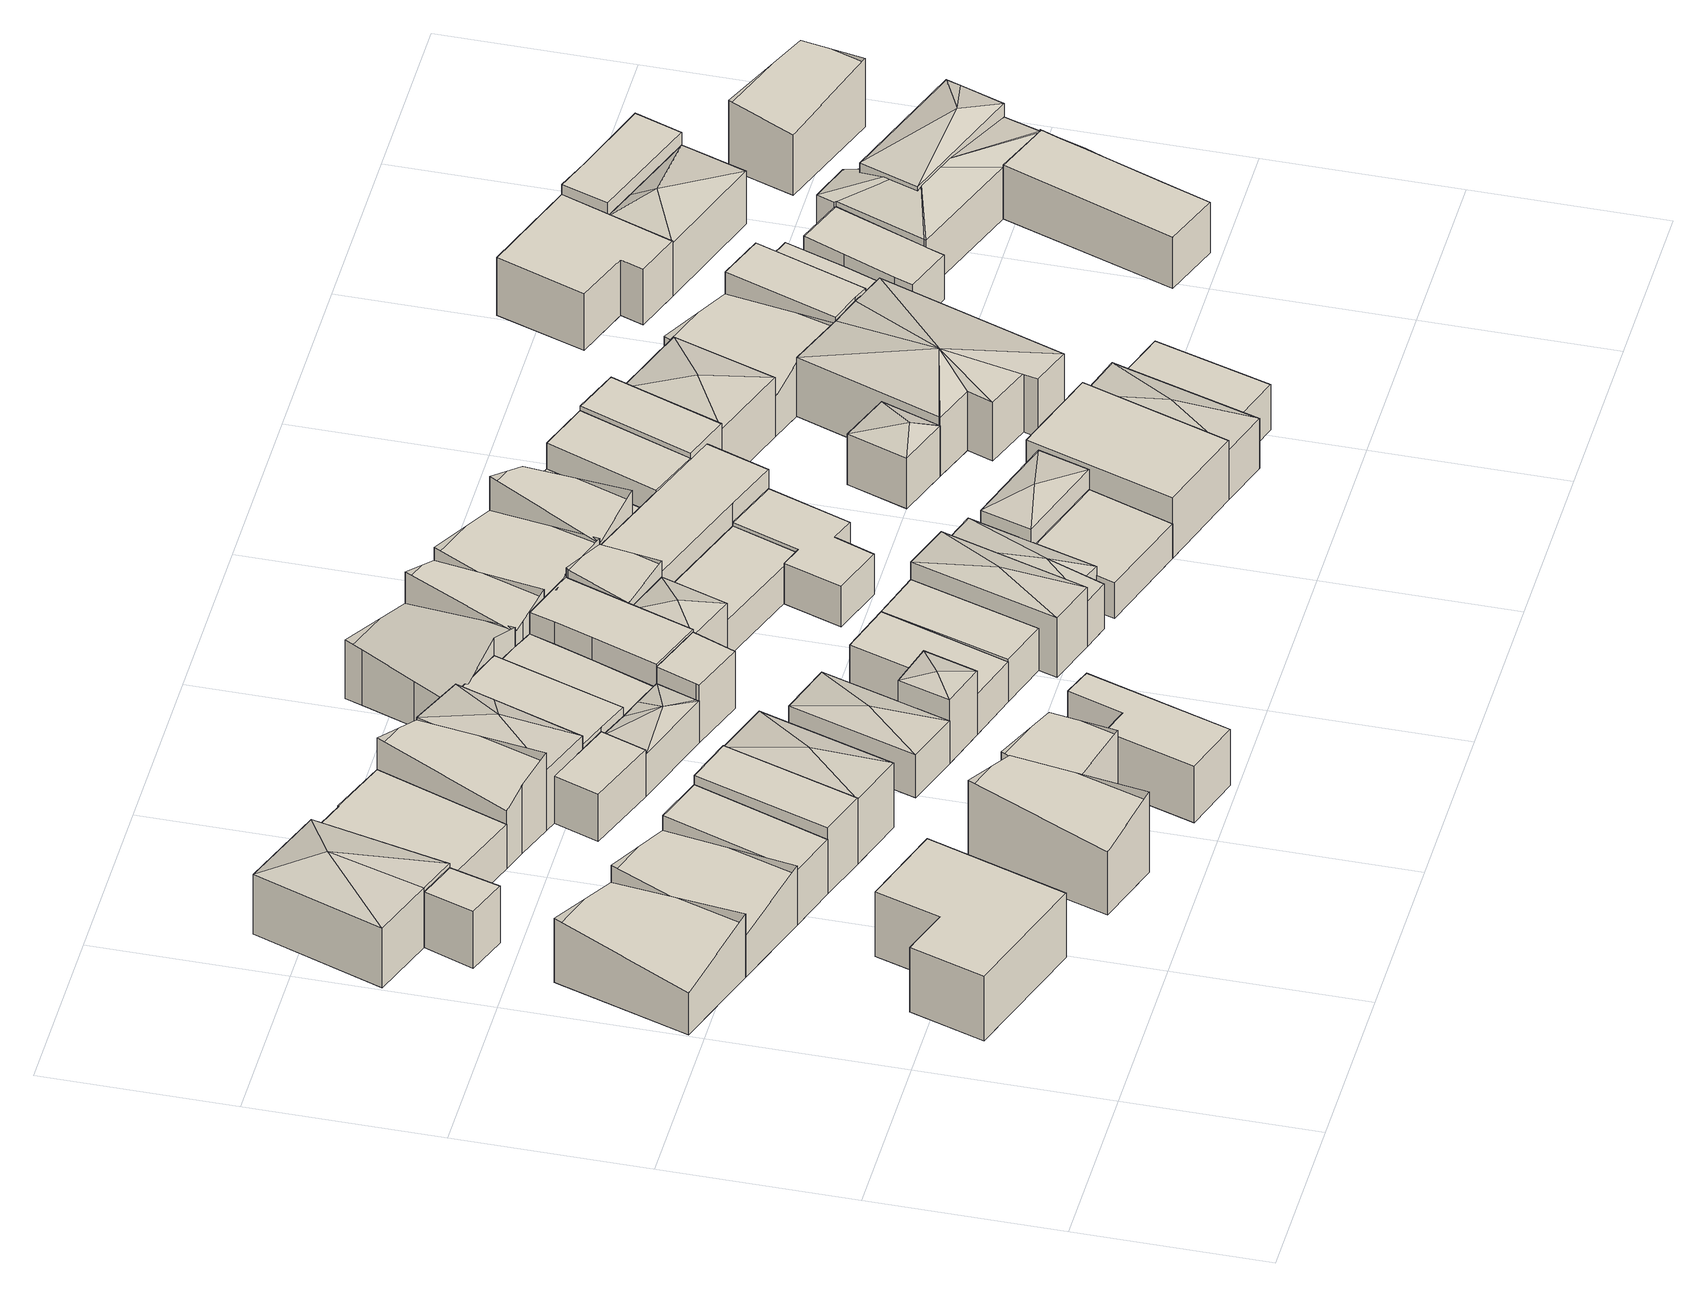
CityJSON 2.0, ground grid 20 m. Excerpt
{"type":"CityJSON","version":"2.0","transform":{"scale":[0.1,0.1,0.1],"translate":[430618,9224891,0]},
"CityObjects":{
"building1":{"type":"Building","attributes":{"Building Type":"Residential","Roof Shape":"flat","Roof Material":"Asbestos Sheet","Roof Material Code":4,"Roof Direction":"northwest","Building Height":7.83,"Roof Slope":10.1,"Footprint Area":186.91,"Solar PV Capacity Low":23.4,"Solar PV Capacity High":30.74,"Solar Annual Energy Low":33745,"Solar Annual Energy High":44473,"Suitable PV Area":139.71},"geometry":[{"type":"MultiSurface","lod":"2.2","boundaries":[[[0,1,2,3,4,5]],[[5,4,6,7]],[[4,3,8,6]],[[3,2,9,8]],[[2,1,10,9]],[[1,0,11,10]],[[0,5,7,11]],[[7,6,8,9,10,11]]]}]},
"building2":{"type":"Building","attributes":{"Building Type":"Residential","Roof Shape":"gable","Roof Material":"Concrete Glazed Tile","Roof Material Code":1,"Roof Direction":"northwest","Building Height":5.12,"Roof Slope":31.6,"Footprint Area":150.12,"Solar PV Capacity Low":18.8,"Solar PV Capacity High":24.69,"Solar Annual Energy Low":27104,"Solar Annual Energy High":35721,"Suitable PV Area":112.22},"geometry":[{"type":"MultiSurface","lod":"2.2","boundaries":[[[12,13,14,15]],[[15,14,16,17]],[[14,13,18,16]],[[13,12,19,18]],[[12,15,17,19]],[[17,16,18,19]]]}]},
"building3":{"type":"Building","attributes":{"Building Type":"Residential","Roof Shape":"shed","Roof Material":"Concrete Glazed Tile","Roof Material Code":1,"Roof Direction":"southwest","Building Height":6.69,"Roof Slope":19.4,"Footprint Area":25.03,"Solar PV Capacity Low":3.13,"Solar PV Capacity High":4.12,"Solar Annual Energy Low":4519,"Solar Annual Energy High":5956,"Suitable PV Area":18.71},"geometry":[{"type":"MultiSurface","lod":"2.2","boundaries":[[[20,21,22,23]],[[23,22,24,25]],[[22,21,26,24]],[[21,20,27,26]],[[20,23,25,27]],[[25,24,26,27]]]}]},
"building4":{"type":"Building","attributes":{"Building Type":"Residential","Roof Shape":"gable","Roof Material":"Concrete Glazed Tile","Roof Material Code":1,"Roof Direction":"northwest","Building Height":5.15,"Roof Slope":25.7,"Footprint Area":135.02,"Solar PV Capacity Low":16.91,"Solar PV Capacity High":22.2,"Solar Annual Energy Low":24377,"Solar Annual Energy High":32127,"Suitable PV Area":100.93},"geometry":[{"type":"MultiSurface","lod":"2.2","boundaries":[[[15,14,28,29]],[[29,28,30,31]],[[28,14,32,30]],[[14,15,33,32]],[[15,29,31,33]],[[31,30,32,33]]]}]},
"building5":{"type":"Building","attributes":{"Building Type":"Residential","Roof Shape":"hip","Roof Material":"Concrete Glazed Tile","Roof Material Code":1,"Roof Direction":"northwest","Building Height":7.21,"Roof Slope":25,"Footprint Area":156.26,"Solar PV Capacity Low":19.57,"Solar PV Capacity High":25.7,"Solar Annual Energy Low":28212,"Solar Annual Energy High":37181,"Suitable PV Area":116.81},"geometry":[{"type":"MultiSurface","lod":"2.2","boundaries":[[[34,35,21,20,36]],[[36,20,37,38]],[[20,21,39,37]],[[21,35,40,39]],[[35,34,41,40]],[[34,36,38,41]],[[38,37,42]],[[37,39,42]],[[39,40,42]],[[40,41,42]],[[41,38,42]]]}]},
"building6":{"type":"Building","attributes":{"Building Type":"Residential","Roof Shape":"shed","Roof Material":"Concrete Glazed Tile","Roof Material Code":1,"Roof Direction":"northwest","Building Height":6.58,"Roof Slope":19.4,"Footprint Area":81.82,"Solar PV Capacity Low":10.24,"Solar PV Capacity High":13.45,"Solar Annual Energy Low":14771,"Solar Annual Energy High":19467,"Suitable PV Area":61.16},"geometry":[{"type":"MultiSurface","lod":"2.2","boundaries":[[[43,29,28,44]],[[44,28,45,46]],[[28,29,47,45]],[[29,43,48,47]],[[43,44,46,48]],[[46,45,47,48]]]}]},
"building7":{"type":"Building","attributes":{"Building Type":"Residential","Roof Shape":"gable","Roof Material":"Concrete Glazed Tile","Roof Material Code":1,"Roof Direction":"northwest","Building Height":7.62,"Roof Slope":25.8,"Footprint Area":114.49,"Solar PV Capacity Low":14.33,"Solar PV Capacity High":18.83,"Solar Annual Energy Low":20670,"Solar Annual Energy High":27241,"Suitable PV Area":85.58},"geometry":[{"type":"MultiSurface","lod":"2.2","boundaries":[[[49,50,51,52]],[[52,51,53,54]],[[51,50,55,53]],[[50,49,56,55]],[[49,52,54,56]],[[54,53,55,56]]]}]},
"building8":{"type":"Building","attributes":{"Building Type":"Residential","Roof Shape":"shed","Roof Material":"Concrete Glazed Tile","Roof Material Code":1,"Roof Direction":"northwest","Building Height":5.36,"Roof Slope":10.8,"Footprint Area":152.5,"Solar PV Capacity Low":19.09,"Solar PV Capacity High":25.08,"Solar Annual Energy Low":27533,"Solar Annual Energy High":36286,"Suitable PV Area":113.99},"geometry":[{"type":"MultiSurface","lod":"2.2","boundaries":[[[57,58,59,36,20,60]],[[60,20,61,62]],[[20,36,63,61]],[[36,59,64,63]],[[59,58,65,64]],[[58,57,66,65]],[[57,60,62,66]],[[62,61,63,64,65,66]]]}]},
"building9":{"type":"Building","attributes":{"Building Type":"Residential","Roof Shape":"flat","Roof Material":"Concrete Glazed Tile","Roof Material Code":1,"Roof Direction":"northwest","Building Height":7.98,"Roof Slope":9.1,"Footprint Area":77.72,"Solar PV Capacity Low":9.73,"Solar PV Capacity High":12.78,"Solar Annual Energy Low":14031,"Solar Annual Energy High":18492,"Suitable PV Area":58.09},"geometry":[{"type":"MultiSurface","lod":"2.2","boundaries":[[[67,43,44,68]],[[68,44,69,70]],[[44,43,71,69]],[[43,67,72,71]],[[67,68,70,72]],[[70,69,71,72]]]}]},
"building10":{"type":"Building","attributes":{"Building Type":"Residential","Roof Shape":"hip","Roof Material":"Concrete Glazed Tile","Roof Material Code":1,"Roof Direction":"northwest","Building Height":7.83,"Roof Slope":21.7,"Footprint Area":94.66,"Solar PV Capacity Low":11.85,"Solar PV Capacity High":15.57,"Solar Annual Energy Low":17090,"Solar Annual Energy High":22523,"Suitable PV Area":70.76},"geometry":[{"type":"MultiSurface","lod":"2.2","boundaries":[[[73,67,68,74]],[[74,68,75,76]],[[68,67,77,75]],[[67,73,78,77]],[[73,74,76,78]],[[76,75,79]],[[75,77,79]],[[77,78,79]],[[78,76,79]]]}]},
"building11":{"type":"Building","attributes":{"Building Type":"Residential","Roof Shape":"gable","Roof Material":"Concrete Glazed Tile","Roof Material Code":1,"Roof Direction":"northwest","Building Height":6.55,"Roof Slope":27.3,"Footprint Area":64.91,"Solar PV Capacity Low":8.13,"Solar PV Capacity High":10.67,"Solar Annual Energy Low":11718,"Solar Annual Energy High":15444,"Suitable PV Area":48.52},"geometry":[{"type":"MultiSurface","lod":"2.2","boundaries":[[[80,81,82,83]],[[83,82,84,85]],[[82,81,86,84]],[[81,80,87,86]],[[80,83,85,87]],[[85,84,86,87]]]}]},
"building12":{"type":"Building","attributes":{"Building Type":"Residential","Roof Shape":"gable","Roof Material":"Concrete Glazed Tile","Roof Material Code":1,"Roof Direction":"northwest","Building Height":7.04,"Roof Slope":28.1,"Footprint Area":98.66,"Solar PV Capacity Low":12.35,"Solar PV Capacity High":16.22,"Solar Annual Energy Low":17813,"Solar Annual Energy High":23476,"Suitable PV Area":73.75},"geometry":[{"type":"MultiSurface","lod":"2.2","boundaries":[[[57,60,88,89,90]],[[90,89,91,92]],[[89,88,93,91]],[[88,60,94,93]],[[60,57,95,94]],[[57,90,92,95]],[[92,91,93,94,95]]]}]},
"building13":{"type":"Building","attributes":{"Building Type":"Residential","Roof Shape":"flat","Roof Material":"Concrete Glazed Tile","Roof Material Code":1,"Roof Direction":"northwest","Building Height":5.68,"Roof Slope":10.3,"Footprint Area":40.12,"Solar PV Capacity Low":5.02,"Solar PV Capacity High":6.6,"Solar Annual Energy Low":7243,"Solar Annual Energy High":9546,"Suitable PV Area":29.99},"geometry":[{"type":"MultiSurface","lod":"2.2","boundaries":[[[96,97,98,99,100]],[[100,99,101,102]],[[99,98,103,101]],[[98,97,104,103]],[[97,96,105,104]],[[96,100,102,105]],[[101,103,104,105,102]]]}]},
"building14":{"type":"Building","attributes":{"Building Type":"Residential","Roof Shape":"flat","Roof Material":"Concrete Glazed Tile","Roof Material Code":1,"Roof Direction":"northwest","Building Height":6.85,"Roof Slope":6.4,"Footprint Area":84.56,"Solar PV Capacity Low":10.59,"Solar PV Capacity High":13.91,"Solar Annual Energy Low":15268,"Solar Annual Energy High":20121,"Suitable PV Area":63.21},"geometry":[{"type":"MultiSurface","lod":"2.2","boundaries":[[[106,107,108,109,110,111]],[[111,110,112,113]],[[110,109,114,112]],[[109,108,115,114]],[[108,107,116,115]],[[107,106,117,116]],[[106,111,113,117]],[[113,112,114,115,116,117]]]}]},
"building15":{"type":"Building","attributes":{"Building Type":"Residential","Roof Shape":"hip","Roof Material":"Concrete Glazed Tile","Roof Material Code":1,"Roof Direction":"northwest","Building Height":7.32,"Roof Slope":21.5,"Footprint Area":88.95,"Solar PV Capacity Low":11.14,"Solar PV Capacity High":14.63,"Solar Annual Energy Low":16060,"Solar Annual Energy High":21166,"Suitable PV Area":66.49},"geometry":[{"type":"MultiSurface","lod":"2.2","boundaries":[[[90,89,96,118,119]],[[119,118,120,121]],[[118,96,122,120]],[[96,89,123,122]],[[89,90,124,123]],[[90,119,121,124]],[[121,120,125]],[[120,122,125]],[[122,123,125]],[[123,124,125]],[[124,121,125]]]}]},
"building16":{"type":"Building","attributes":{"Building Type":"Residential","Roof Shape":"hip","Roof Material":"Concrete Glazed Tile","Roof Material Code":1,"Roof Direction":"northwest","Building Height":5.17,"Roof Slope":25.6,"Footprint Area":84.34,"Solar PV Capacity Low":10.56,"Solar PV Capacity High":13.87,"Solar Annual Energy Low":15228,"Solar Annual Energy High":20069,"Suitable PV Area":63.05},"geometry":[{"type":"MultiSurface","lod":"2.2","boundaries":[[[126,127,128,129]],[[129,128,130,131]],[[128,127,132,130]],[[127,126,133,132]],[[126,129,131,133]],[[131,130,134]],[[130,132,134]],[[132,133,134]],[[133,131,134]]]}]},
"building17":{"type":"Building","attributes":{"Building Type":"Residential","Roof Shape":"hip","Roof Material":"Concrete Glazed Tile","Roof Material Code":1,"Roof Direction":"northwest","Building Height":5.05,"Roof Slope":20.9,"Footprint Area":45.7,"Solar PV Capacity Low":5.72,"Solar PV Capacity High":7.52,"Solar Annual Energy Low":8251,"Solar Annual Energy High":10875,"Suitable PV Area":34.16},"geometry":[{"type":"MultiSurface","lod":"2.2","boundaries":[[[135,136,137,138,139,100,99]],[[99,100,140,141]],[[100,139,142,140]],[[139,138,143,142]],[[138,137,144,143]],[[137,136,145,144]],[[136,135,146,145]],[[135,99,141,146]],[[141,140,147]],[[140,142,147]],[[142,143,147]],[[143,144,147]],[[144,145,147]],[[145,146,147]],[[146,141,147]]]}]},
"building18":{"type":"Building","attributes":{"Building Type":"Residential","Roof Shape":"hip","Roof Material":"Concrete Glazed Tile","Roof Material Code":1,"Roof Direction":"northwest","Building Height":7.66,"Roof Slope":23.2,"Footprint Area":28.92,"Solar PV Capacity Low":3.62,"Solar PV Capacity High":4.76,"Solar Annual Energy Low":5222,"Solar Annual Energy High":6882,"Suitable PV Area":21.62},"geometry":[{"type":"MultiSurface","lod":"2.2","boundaries":[[[148,128,149,150]],[[150,149,151,152]],[[149,128,153,151]],[[128,148,154,153]],[[148,150,152,154]],[[152,151,155]],[[151,153,155]],[[153,154,155]],[[154,152,155]]]}]},
"building19":{"type":"Building","attributes":{"Building Type":"Residential","Roof Shape":"flat","Roof Material":"Concrete Glazed Tile","Roof Material Code":1,"Roof Direction":"northwest","Building Height":6.19,"Roof Slope":14.7,"Footprint Area":96.43,"Solar PV Capacity Low":12.07,"Solar PV Capacity High":15.86,"Solar Annual Energy Low":17410,"Solar Annual Energy High":22945,"Suitable PV Area":72.08},"geometry":[{"type":"MultiSurface","lod":"2.2","boundaries":[[[119,118,96,100,139,156]],[[156,139,157,158]],[[139,100,159,157]],[[100,96,160,159]],[[96,118,161,160]],[[118,119,162,161]],[[119,156,158,162]],[[158,157,159,160,161,162]]]}]},
"building20":{"type":"Building","attributes":{"Building Type":"Residential","Roof Shape":"shed","Roof Material":"Concrete Glazed Tile","Roof Material Code":1,"Roof Direction":"northwest","Building Height":6.95,"Roof Slope":16.2,"Footprint Area":29.72,"Solar PV Capacity Low":3.72,"Solar PV Capacity High":4.89,"Solar Annual Energy Low":5366,"Solar Annual Energy High":7072,"Suitable PV Area":22.22},"geometry":[{"type":"MultiSurface","lod":"2.2","boundaries":[[[163,137,136,135,164]],[[164,135,165,166]],[[135,136,167,165]],[[136,137,168,167]],[[137,163,169,168]],[[163,164,166,169]],[[166,165,167,168,169]]]}]},
"building21":{"type":"Building","attributes":{"Building Type":"Residential","Roof Shape":"shed","Roof Material":"Concrete Glazed Tile","Roof Material Code":1,"Roof Direction":"northwest","Building Height":4.57,"Roof Slope":16.2,"Footprint Area":84.86,"Solar PV Capacity Low":10.62,"Solar PV Capacity High":13.95,"Solar Annual Energy Low":15320,"Solar Annual Energy High":20191,"Suitable PV Area":63.43},"geometry":[{"type":"MultiSurface","lod":"2.2","boundaries":[[[170,171,172,173,174,156,139,138,137]],[[137,138,175,176]],[[138,139,177,175]],[[139,156,178,177]],[[156,174,179,178]],[[174,173,180,179]],[[173,172,181,180]],[[172,171,182,181]],[[171,170,183,182]],[[170,137,176,183]],[[175,177,178,179,180,181,182,183,176]]]}]},
"building22":{"type":"Building","attributes":{"Building Type":"Residential","Roof Shape":"shed","Roof Material":"Concrete Glazed Tile","Roof Material Code":1,"Roof Direction":"northwest","Building Height":4.84,"Roof Slope":14.5,"Footprint Area":81.04,"Solar PV Capacity Low":10.15,"Solar PV Capacity High":13.33,"Solar Annual Energy Low":14630,"Solar Annual Energy High":19282,"Suitable PV Area":60.57},"geometry":[{"type":"MultiSurface","lod":"2.2","boundaries":[[[184,185,149,186]],[[186,149,187,188]],[[149,185,189,187]],[[185,184,190,189]],[[184,186,188,190]],[[188,187,189,190]]]}]},
"building23":{"type":"Building","attributes":{"Building Type":"Residential","Roof Shape":"gable","Roof Material":"Concrete Glazed Tile","Roof Material Code":1,"Roof Direction":"northwest","Building Height":4.55,"Roof Slope":33.7,"Footprint Area":126.97,"Solar PV Capacity Low":15.9,"Solar PV Capacity High":20.88,"Solar Annual Energy Low":22923,"Solar Annual Energy High":30211,"Suitable PV Area":94.91},"geometry":[{"type":"MultiSurface","lod":"2.2","boundaries":[[[191,192,193,119,156,174,194]],[[194,174,195,196]],[[174,156,197,195]],[[156,119,198,197]],[[119,193,199,198]],[[193,192,200,199]],[[192,191,201,200]],[[191,194,196,201]],[[196,195,197,198,199,200,201]]]}]},
"building24":{"type":"Building","attributes":{"Building Type":"Residential","Roof Shape":"flat","Roof Material":"Concrete Glazed Tile","Roof Material Code":1,"Roof Direction":"northwest","Building Height":7.37,"Roof Slope":14.7,"Footprint Area":89.21,"Solar PV Capacity Low":11.17,"Solar PV Capacity High":14.67,"Solar Annual Energy Low":16106,"Solar Annual Energy High":21227,"Suitable PV Area":66.69},"geometry":[{"type":"MultiSurface","lod":"2.2","boundaries":[[[202,203,204,205,172,171,170,137,163]],[[163,137,206,207]],[[137,170,208,206]],[[170,171,209,208]],[[171,172,210,209]],[[172,205,211,210]],[[205,204,212,211]],[[204,203,213,212]],[[203,202,214,213]],[[202,163,207,214]],[[207,206,208,209,210,211,212,213,214]]]}]},
"building25":{"type":"Building","attributes":{"Building Type":"Residential","Roof Shape":"flat","Roof Material":"Concrete Glazed Tile","Roof Material Code":1,"Roof Direction":"northwest","Building Height":5.09,"Roof Slope":14.7,"Footprint Area":77.05,"Solar PV Capacity Low":9.65,"Solar PV Capacity High":12.67,"Solar Annual Energy Low":13911,"Solar Annual Energy High":18334,"Suitable PV Area":57.6},"geometry":[{"type":"MultiSurface","lod":"2.2","boundaries":[[[184,186,215,216]],[[216,215,217,218]],[[215,186,219,217]],[[186,184,190,219]],[[184,216,218,190]],[[218,217,219,190]]]}]},
"building26":{"type":"Building","attributes":{"Building Type":"Residential","Roof Shape":"hip","Roof Material":"Concrete Glazed Tile","Roof Material Code":1,"Roof Direction":"northwest","Building Height":6.62,"Roof Slope":28.5,"Footprint Area":42.5,"Solar PV Capacity Low":5.32,"Solar PV Capacity High":6.99,"Solar Annual Energy Low":7673,"Solar Annual Energy High":10113,"Suitable PV Area":31.77},"geometry":[{"type":"MultiSurface","lod":"2.2","boundaries":[[[202,163,220,221]],[[221,220,222,223]],[[220,163,224,222]],[[163,202,225,224]],[[202,221,223,225]],[[223,222,226]],[[222,224,226]],[[224,225,226]],[[225,223,226]]]}]},
"building27":{"type":"Building","attributes":{"Building Type":"Residential","Roof Shape":"hip","Roof Material":"Concrete Glazed Tile","Roof Material Code":1,"Roof Direction":"northwest","Building Height":7.18,"Roof Slope":26.6,"Footprint Area":86.57,"Solar PV Capacity Low":10.84,"Solar PV Capacity High":14.24,"Solar Annual Energy Low":15630,"Solar Annual Energy High":20599,"Suitable PV Area":64.71},"geometry":[{"type":"MultiSurface","lod":"2.2","boundaries":[[[227,216,228,229]],[[229,228,230,231]],[[228,216,232,230]],[[216,227,233,232]],[[227,229,231,233]],[[231,230,234]],[[230,232,234]],[[232,233,234]],[[233,231,234]]]}]},
"building28":{"type":"Building","attributes":{"Building Type":"Residential","Roof Shape":"gable","Roof Material":"Concrete Glazed Tile","Roof Material Code":1,"Roof Direction":"northwest","Building Height":6.51,"Roof Slope":26.2,"Footprint Area":60.29,"Solar PV Capacity Low":7.55,"Solar PV Capacity High":9.91,"Solar Annual Energy Low":10885,"Solar Annual Energy High":14345,"Suitable PV Area":45.07},"geometry":[{"type":"MultiSurface","lod":"2.2","boundaries":[[[194,174,173,172,235,236]],[[236,235,237,238]],[[235,172,239,237]],[[172,173,240,239]],[[173,174,241,240]],[[174,194,242,241]],[[194,236,238,242]],[[238,237,239,240,241,242]]]}]},
"building29":{"type":"Building","attributes":{"Building Type":"Residential","Roof Shape":"gable","Roof Material":"Concrete Glazed Tile","Roof Material Code":1,"Roof Direction":"northwest","Building Height":7.37,"Roof Slope":26.8,"Footprint Area":41.21,"Solar PV Capacity Low":5.16,"Solar PV Capacity High":6.78,"Solar Annual Energy Low":7440,"Solar Annual Energy High":9805,"Suitable PV Area":30.8},"geometry":[{"type":"MultiSurface","lod":"2.2","boundaries":[[[243,204,203,202,221]],[[221,202,214,244]],[[202,203,245,214]],[[203,204,246,245]],[[204,243,247,246]],[[243,221,244,247]],[[244,214,245,246,247]]]}]},
"building30":{"type":"Building","attributes":{"Building Type":"Residential","Roof Shape":"hip","Roof Material":"Concrete Aluminum Tile","Roof Material Code":2,"Roof Direction":"northwest","Building Height":5.41,"Roof Slope":26.9,"Footprint Area":76.08,"Solar PV Capacity Low":9.53,"Solar PV Capacity High":12.51,"Solar Annual Energy Low":13737,"Solar Annual Energy High":18104,"Suitable PV Area":56.87},"geometry":[{"type":"MultiSurface","lod":"2.2","boundaries":[[[248,249,227,229,250,251]],[[251,250,252,253]],[[250,229,254,252]],[[229,227,255,254]],[[227,249,256,255]],[[249,248,257,256]],[[248,251,253,257]],[[253,252,258]],[[252,254,258]],[[254,255,258]],[[255,256,258]],[[256,257,258]],[[257,253,258]]]}]},
"building31":{"type":"Building","attributes":{"Building Type":"Residential","Roof Shape":"flat","Roof Material":"Concrete Glazed Tile","Roof Material Code":1,"Roof Direction":"northwest","Building Height":4.49,"Roof Slope":7.7,"Footprint Area":88.8,"Solar PV Capacity Low":11.12,"Solar PV Capacity High":14.6,"Solar Annual Energy Low":16032,"Solar Annual Energy High":21128,"Suitable PV Area":66.38},"geometry":[{"type":"MultiSurface","lod":"2.2","boundaries":[[[220,259,260,221]],[[221,260,261,262]],[[260,259,263,261]],[[259,220,264,263]],[[220,221,262,264]],[[262,261,263,264]]]}]},
"building32":{"type":"Building","attributes":{"Building Type":"Residential","Roof Shape":"gable","Roof Material":"Concrete Glazed Tile","Roof Material Code":1,"Roof Direction":"northwest","Building Height":6.01,"Roof Slope":28.6,"Footprint Area":118.71,"Solar PV Capacity Low":14.86,"Solar PV Capacity High":19.52,"Solar Annual Energy Low":21432,"Solar Annual Energy High":28246,"Suitable PV Area":88.73},"geometry":[{"type":"MultiSurface","lod":"2.2","boundaries":[[[236,235,204,205,243,265]],[[265,243,266,267]],[[243,205,268,266]],[[205,204,269,268]],[[204,235,270,269]],[[235,236,271,270]],[[236,265,267,271]],[[267,266,268,269,270,271]]]}]},
"building33":{"type":"Building","attributes":{"Building Type":"Residential","Roof Shape":"shed","Roof Material":"Asbestos Sheet","Roof Material Code":4,"Roof Direction":"northwest","Building Height":4.23,"Roof Slope":15.1,"Footprint Area":95.87,"Solar PV Capacity Low":12,"Solar PV Capacity High":15.77,"Solar Annual Energy Low":17309,"Solar Annual Energy High":22812,"Suitable PV Area":71.66},"geometry":[{"type":"MultiSurface","lod":"2.2","boundaries":[[[272,273,274,275]],[[275,274,276,277]],[[274,273,278,276]],[[273,272,279,278]],[[272,275,277,279]],[[277,276,278,279]]]}]},
"building34":{"type":"Building","attributes":{"Building Type":"Residential","Roof Shape":"flat","Roof Material":"Concrete Glazed Tile","Roof Material Code":1,"Roof Direction":"northwest","Building Height":4.93,"Roof Slope":14.4,"Footprint Area":86.71,"Solar PV Capacity Low":10.86,"Solar PV Capacity High":14.26,"Solar Annual Energy Low":15655,"Solar Annual Energy High":20632,"Suitable PV Area":64.82},"geometry":[{"type":"MultiSurface","lod":"2.2","boundaries":[[[280,281,282,260,259,283,284,285]],[[285,284,286,287]],[[284,283,288,286]],[[283,259,289,288]],[[259,260,290,289]],[[260,282,291,290]],[[282,281,292,291]],[[281,280,293,292]],[[280,285,287,293]],[[287,286,288,289,290,291,292,293]]]}]},
"building35":{"type":"Building","attributes":{"Building Type":"Residential","Roof Shape":"flat","Roof Material":"Concrete Glazed Tile","Roof Material Code":1,"Roof Direction":"northwest","Building Height":7.18,"Roof Slope":11.3,"Footprint Area":128.05,"Solar PV Capacity Low":16.03,"Solar PV Capacity High":21.06,"Solar Annual Energy Low":23119,"Solar Annual Energy High":30469,"Suitable PV Area":95.72},"geometry":[{"type":"MultiSurface","lod":"2.2","boundaries":[[[221,260,282,294,243]],[[243,294,295,296]],[[294,282,297,295]],[[282,260,298,297]],[[260,221,299,298]],[[221,243,296,299]],[[296,295,297,298,299]]]}]},
"building36":{"type":"Building","attributes":{"Building Type":"Residential","Roof Shape":"gable","Roof Material":"Concrete Glazed Tile","Roof Material Code":1,"Roof Direction":"northwest","Building Height":7.55,"Roof Slope":33.9,"Footprint Area":70.04,"Solar PV Capacity Low":8.77,"Solar PV Capacity High":11.52,"Solar Annual Energy Low":12645,"Solar Annual Energy High":16666,"Suitable PV Area":52.36},"geometry":[{"type":"MultiSurface","lod":"2.2","boundaries":[[[300,265,243,301]],[[301,243,302,303]],[[243,265,304,302]],[[265,300,305,304]],[[300,301,303,305]],[[303,302,304,305]]]}]},
"building37":{"type":"Building","attributes":{"Building Type":"Residential","Roof Shape":"hip","Roof Material":"Concrete Glazed Tile","Roof Material Code":1,"Roof Direction":"northwest","Building Height":6.87,"Roof Slope":22.9,"Footprint Area":58.18,"Solar PV Capacity Low":7.29,"Solar PV Capacity High":9.57,"Solar Annual Energy Low":10505,"Solar Annual Energy High":13844,"Suitable PV Area":43.49},"geometry":[{"type":"MultiSurface","lod":"2.2","boundaries":[[[306,272,275,307]],[[307,275,308,309]],[[275,272,310,308]],[[272,306,311,310]],[[306,307,309,311]],[[309,308,312]],[[308,310,312]],[[310,311,312]],[[311,309,312]]]}]},
"building38":{"type":"Building","attributes":{"Building Type":"Residential","Roof Shape":"flat","Roof Material":"Concrete Glazed Tile","Roof Material Code":1,"Roof Direction":"northwest","Building Height":4.52,"Roof Slope":8.3,"Footprint Area":49.73,"Solar PV Capacity Low":6.23,"Solar PV Capacity High":8.18,"Solar Annual Energy Low":8979,"Solar Annual Energy High":11833,"Suitable PV Area":37.17},"geometry":[{"type":"MultiSurface","lod":"2.2","boundaries":[[[313,300,301,314]],[[314,301,315,316]],[[301,300,317,315]],[[300,313,318,317]],[[313,314,316,318]],[[316,315,317,318]]]}]},
"building39":{"type":"Building","attributes":{"Building Type":"Residential","Roof Shape":"shed","Roof Material":"Concrete Glazed Tile","Roof Material Code":1,"Roof Direction":"northwest","Building Height":7.21,"Roof Slope":13.3,"Footprint Area":163.16,"Solar PV Capacity Low":20.43,"Solar PV Capacity High":26.83,"Solar Annual Energy Low":29457,"Solar Annual Energy High":38822,"Suitable PV Area":121.96},"geometry":[{"type":"MultiSurface","lod":"2.2","boundaries":[[[319,274,320,321]],[[321,320,322,323]],[[320,274,324,322]],[[274,319,325,324]],[[319,321,323,325]],[[323,322,324,325]]]}]},
"building40":{"type":"Building","attributes":{"Building Type":"Residential","Roof Shape":"shed","Roof Material":"Concrete Glazed Tile","Roof Material Code":1,"Roof Direction":"northwest","Building Height":7.31,"Roof Slope":16.9,"Footprint Area":72.17,"Solar PV Capacity Low":9.04,"Solar PV Capacity High":11.87,"Solar Annual Energy Low":13030,"Solar Annual Energy High":17173,"Suitable PV Area":53.95},"geometry":[{"type":"MultiSurface","lod":"2.2","boundaries":[[[313,314,326,327]],[[327,326,328,329]],[[326,314,330,328]],[[314,313,331,330]],[[313,327,329,331]],[[329,328,330,331]]]}]},
"building41":{"type":"Building","attributes":{"Building Type":"Residential","Roof Shape":"hip","Roof Material":"Concrete Glazed Tile","Roof Material Code":1,"Roof Direction":"northwest","Building Height":6.07,"Roof Slope":25.5,"Footprint Area":38.38,"Solar PV Capacity Low":4.81,"Solar PV Capacity High":6.31,"Solar Annual Energy Low":6929,"Solar Annual Energy High":9133,"Suitable PV Area":28.69},"geometry":[{"type":"MultiSurface","lod":"2.2","boundaries":[[[332,333,334,335,336]],[[336,335,337,338]],[[335,334,339,337]],[[334,333,340,339]],[[333,332,341,340]],[[332,336,338,341]],[[338,337,342]],[[337,339,342]],[[339,340,342]],[[340,341,342]],[[341,338,342]]]}]},
"building42":{"type":"Building","attributes":{"Building Type":"Residential","Roof Shape":"shed","Roof Material":"Concrete Glazed Tile","Roof Material Code":1,"Roof Direction":"northwest","Building Height":7.88,"Roof Slope":11.4,"Footprint Area":65.39,"Solar PV Capacity Low":8.19,"Solar PV Capacity High":10.75,"Solar Annual Energy Low":11805,"Solar Annual Energy High":15558,"Suitable PV Area":48.88},"geometry":[{"type":"MultiSurface","lod":"2.2","boundaries":[[[343,344,327,326,345]],[[345,326,346,347]],[[326,327,348,346]],[[327,344,349,348]],[[344,343,350,349]],[[343,345,347,350]],[[346,348,349,350,347]]]}]},
"building43":{"type":"Building","attributes":{"Building Type":"Residential","Roof Shape":"hip","Roof Material":"Concrete Glazed Tile","Roof Material Code":1,"Roof Direction":"northwest","Building Height":5.96,"Roof Slope":27.2,"Footprint Area":89.01,"Solar PV Capacity Low":11.14,"Solar PV Capacity High":14.64,"Solar Annual Energy Low":16070,"Solar Annual Energy High":21179,"Suitable PV Area":66.53},"geometry":[{"type":"MultiSurface","lod":"2.2","boundaries":[[[321,320,351,352]],[[352,351,353,354]],[[351,320,355,353]],[[320,321,356,355]],[[321,352,354,356]],[[354,353,357]],[[353,355,357]],[[355,356,357]],[[356,354,357]]]}]},
"building44":{"type":"Building","attributes":{"Building Type":"Residential","Roof Shape":"hip","Roof Material":"Concrete Glazed Tile","Roof Material Code":1,"Roof Direction":"northwest","Building Height":7.19,"Roof Slope":22.6,"Footprint Area":103.16,"Solar PV Capacity Low":12.92,"Solar PV Capacity High":16.96,"Solar Annual Energy Low":18625,"Solar Annual Energy High":24546,"Suitable PV Area":77.11},"geometry":[{"type":"MultiSurface","lod":"2.2","boundaries":[[[358,343,345,359]],[[359,345,360,361]],[[345,343,362,360]],[[343,358,363,362]],[[358,359,361,363]],[[361,360,364]],[[360,362,364]],[[362,363,364]],[[363,361,364]]]}]},
"building45":{"type":"Building","attributes":{"Building Type":"Residential","Roof Shape":"flat","Roof Material":"Asbestos Sheet","Roof Material Code":4,"Roof Direction":"northwest","Building Height":5.51,"Roof Slope":7.3,"Footprint Area":68.85,"Solar PV Capacity Low":8.62,"Solar PV Capacity High":11.32,"Solar Annual Energy Low":12430,"Solar Annual Energy High":16382,"Suitable PV Area":51.47},"geometry":[{"type":"MultiSurface","lod":"2.2","boundaries":[[[365,366,367,368]],[[368,367,369,370]],[[367,366,371,369]],[[366,365,372,371]],[[365,368,370,372]],[[370,369,371,372]]]}]},
"building46":{"type":"Building","attributes":{"Building Type":"Residential","Roof Shape":"hip","Roof Material":"Concrete Glazed Tile","Roof Material Code":1,"Roof Direction":"northwest","Building Height":7.07,"Roof Slope":28.5,"Footprint Area":266.24,"Solar PV Capacity Low":33.33,"Solar PV Capacity High":43.78,"Solar Annual Energy Low":48067,"Solar Annual Energy High":63349,"Suitable PV Area":199.01},"geometry":[{"type":"MultiSurface","lod":"2.2","boundaries":[[[373,374,375,376,335,334,377,378,379,380,381]],[[381,380,382,383]],[[380,379,384,382]],[[379,378,385,384]],[[378,377,386,385]],[[377,334,387,386]],[[334,335,388,387]],[[335,376,389,388]],[[376,375,390,389]],[[375,374,391,390]],[[374,373,392,391]],[[373,381,383,392]],[[383,382,393]],[[382,384,393]],[[384,385,393]],[[385,386,393]],[[386,387,393]],[[387,388,393]],[[388,389,393]],[[389,390,393]],[[390,391,393]],[[391,392,393]],[[392,383,393]]]}]},
"building47":{"type":"Building","attributes":{"Building Type":"Residential","Roof Shape":"gable","Roof Material":"Concrete Glazed Tile","Roof Material Code":1,"Roof Direction":"northwest","Building Height":4.78,"Roof Slope":28.6,"Footprint Area":128.51,"Solar PV Capacity Low":16.09,"Solar PV Capacity High":21.13,"Solar Annual Energy Low":23202,"Solar Annual Energy High":30578,"Suitable PV Area":96.06},"geometry":[{"type":"MultiSurface","lod":"2.2","boundaries":[[[358,359,376,375,394,395]],[[395,394,396,397]],[[394,375,398,396]],[[375,376,399,398]],[[376,359,400,399]],[[359,358,401,400]],[[358,395,397,401]],[[397,396,398,399,400,401]]]}]},
"building48":{"type":"Building","attributes":{"Building Type":"Residential","Roof Shape":"flat","Roof Material":"Concrete Glazed Tile","Roof Material Code":1,"Roof Direction":"northwest","Building Height":7.49,"Roof Slope":8.8,"Footprint Area":63.92,"Solar PV Capacity Low":8,"Solar PV Capacity High":10.51,"Solar Annual Energy Low":11541,"Solar Annual Energy High":15210,"Suitable PV Area":47.78},"geometry":[{"type":"MultiSurface","lod":"2.2","boundaries":[[[394,375,374,402,403]],[[403,402,404,405]],[[402,374,406,404]],[[374,375,407,406]],[[375,394,408,407]],[[394,403,405,408]],[[405,404,406,407,408]]]}]},
"building49":{"type":"Building","attributes":{"Building Type":"Residential","Roof Shape":"flat","Roof Material":"Concrete Glazed Tile","Roof Material Code":1,"Roof Direction":"northwest","Building Height":4.09,"Roof Slope":8.1,"Footprint Area":63.32,"Solar PV Capacity Low":7.93,"Solar PV Capacity High":10.41,"Solar Annual Energy Low":11432,"Solar Annual Energy High":15067,"Suitable PV Area":47.33},"geometry":[{"type":"MultiSurface","lod":"2.2","boundaries":[[[403,402,373,409,410,411]],[[411,410,412,413]],[[410,409,414,412]],[[409,373,415,414]],[[373,402,416,415]],[[402,403,417,416]],[[403,411,413,417]],[[413,412,414,415,416,417]]]}]},
"building50":{"type":"Building","attributes":{"Building Type":"Residential","Roof Shape":"shed","Roof Material":"Concrete Glazed Tile","Roof Material Code":1,"Roof Direction":"northwest","Building Height":6.65,"Roof Slope":13.3,"Footprint Area":124.13,"Solar PV Capacity Low":15.54,"Solar PV Capacity High":20.41,"Solar Annual Energy Low":22411,"Solar Annual Energy High":29536,"Suitable PV Area":92.79},"geometry":[{"type":"MultiSurface","lod":"2.2","boundaries":[[[418,419,420,421,422,423]],[[423,422,424,425]],[[422,421,426,424]],[[421,420,427,426]],[[420,419,428,427]],[[419,418,429,428]],[[418,423,425,429]],[[425,424,426,427,428,429]]]}]},
"building51":{"type":"Building","attributes":{"Building Type":"Residential","Roof Shape":"shed","Roof Material":"Concrete Glazed Tile","Roof Material Code":1,"Roof Direction":"northwest","Building Height":5.36,"Roof Slope":13,"Footprint Area":66.89,"Solar PV Capacity Low":8.38,"Solar PV Capacity High":11,"Solar Annual Energy Low":12076,"Solar Annual Energy High":15916,"Suitable PV Area":50},"geometry":[{"type":"MultiSurface","lod":"2.2","boundaries":[[[430,431,432,433,434,410,409,435,436]],[[436,435,437,438]],[[435,409,439,437]],[[409,410,440,439]],[[410,434,441,440]],[[434,433,442,441]],[[433,432,443,442]],[[432,431,444,443]],[[431,430,445,444]],[[430,436,438,445]],[[438,437,439,440,441,442,443,444,445]]]}]},
"building52":{"type":"Building","attributes":{"Building Type":"Residential","Roof Shape":"shed","Roof Material":"Concrete Glazed Tile","Roof Material Code":1,"Roof Direction":"northwest","Building Height":6.14,"Roof Slope":15.2,"Footprint Area":121.98,"Solar PV Capacity Low":15.27,"Solar PV Capacity High":20.06,"Solar Annual Energy Low":22023,"Solar Annual Energy High":29024,"Suitable PV Area":91.18},"geometry":[{"type":"MultiSurface","lod":"2.2","boundaries":[[[446,447,448,449,450,451,452,453,454]],[[454,453,455,456]],[[453,452,457,455]],[[452,451,458,457]],[[451,450,459,458]],[[450,449,460,459]],[[449,448,461,460]],[[448,447,462,461]],[[447,446,463,462]],[[446,454,456,463]],[[456,455,457,458,459,460,461,462,463]]]}]},
"building53":{"type":"Building","attributes":{"Building Type":"Residential","Roof Shape":"hip","Roof Material":"Concrete Glazed Tile","Roof Material Code":1,"Roof Direction":"northwest","Building Height":6.45,"Roof Slope":29.7,"Footprint Area":92.92,"Solar PV Capacity Low":11.63,"Solar PV Capacity High":15.28,"Solar Annual Energy Low":16776,"Solar Annual Energy High":22110,"Suitable PV Area":69.46},"geometry":[{"type":"MultiSurface","lod":"2.2","boundaries":[[[464,422,465,466,464,467]],[[467,464,468,469]],[[464,466,470,468]],[[466,465,471,470]],[[465,422,472,471]],[[422,464,468,472]],[[469,468,473]],[[468,470,473]],[[470,471,473]],[[471,472,473]],[[472,468,473]]]}]},
"building54":{"type":"Building","attributes":{"Building Type":"Residential","Roof Shape":"hip","Roof Material":"Concrete Glazed Tile","Roof Material Code":1,"Roof Direction":"northwest","Building Height":6.2,"Roof Slope":25.9,"Footprint Area":116.02,"Solar PV Capacity Low":14.53,"Solar PV Capacity High":19.08,"Solar Annual Energy Low":20946,"Solar Annual Energy High":27605,"Suitable PV Area":86.72},"geometry":[{"type":"MultiSurface","lod":"2.2","boundaries":[[[474,475,476,477,433,432,431,430,453,452,451,478]],[[478,451,479,480]],[[451,452,481,479]],[[452,453,482,481]],[[453,430,483,482]],[[430,431,484,483]],[[431,432,485,484]],[[432,433,486,485]],[[433,477,487,486]],[[477,476,488,487]],[[476,475,489,488]],[[475,474,490,489]],[[474,478,480,490]],[[480,479,491]],[[479,481,491]],[[481,482,491]],[[482,483,491]],[[483,484,491]],[[484,485,491]],[[485,486,491]],[[486,487,491]],[[487,488,491]],[[488,489,491]],[[489,490,491]],[[490,480,491]]]}]},
"building55":{"type":"Building","attributes":{"Building Type":"Residential","Roof Shape":"shed","Roof Material":"Concrete Glazed Tile","Roof Material Code":1,"Roof Direction":"northwest","Building Height":7.88,"Roof Slope":11.8,"Footprint Area":65.19,"Solar PV Capacity Low":8.16,"Solar PV Capacity High":10.72,"Solar Annual Energy Low":11769,"Solar Annual Energy High":15511,"Suitable PV Area":48.73},"geometry":[{"type":"MultiSurface","lod":"2.2","boundaries":[[[464,466,492,493,423]],[[423,493,494,495]],[[493,492,496,494]],[[492,466,497,496]],[[466,464,498,497]],[[464,423,495,498]],[[495,494,496,497,498]]]}]},
"building56":{"type":"Building","attributes":{"Building Type":"Residential","Roof Shape":"hip","Roof Material":"Concrete Glazed Tile","Roof Material Code":1,"Roof Direction":"northwest","Building Height":7.81,"Roof Slope":26.1,"Footprint Area":96.84,"Solar PV Capacity Low":12.12,"Solar PV Capacity High":15.92,"Solar Annual Energy Low":17483,"Solar Annual Energy High":23041,"Suitable PV Area":72.38},"geometry":[{"type":"MultiSurface","lod":"2.2","boundaries":[[[499,475,474,478,500]],[[500,478,501,502]],[[478,474,503,501]],[[474,475,504,503]],[[475,499,505,504]],[[499,500,502,505]],[[502,501,506]],[[501,503,506]],[[503,504,506]],[[504,505,506]],[[505,502,506]]]}]},
"building57":{"type":"Building","attributes":{"Building Type":"Residential","Roof Shape":"gable","Roof Material":"Concrete Glazed Tile","Roof Material Code":1,"Roof Direction":"northwest","Building Height":7.33,"Roof Slope":28.1,"Footprint Area":88.32,"Solar PV Capacity Low":11.06,"Solar PV Capacity High":14.52,"Solar Annual Energy Low":15945,"Solar Annual Energy High":21015,"Suitable PV Area":66.02},"geometry":[{"type":"MultiSurface","lod":"2.2","boundaries":[[[507,508,509,510]],[[510,509,511,512]],[[509,508,513,511]],[[508,507,514,513]],[[507,510,512,514]],[[512,511,513,514]]]}]}
},
"vertices":[
[158,273,0],[136,205,0],[85,222,0],[59,144,0],[198,98,0],[247,244,0],[198,98,78],[247,244,78],[59,144,78],[85,222,78],[136,205,78],[158,273,78],
[50,557,0],[3,416,0],[99,384,0],[146,525,0],[99,384,77],[146,525,51],[3,416,51],[50,557,77],
[113,673,0],[72,688,0],[52,636,0],[95,620,0],[52,636,69],[95,620,69],[72,688,67],[113,673,67],
[186,355,0],[233,496,0],[186,355,72],[233,496,51],[99,384,51],[146,525,72],
[54,849,0],[4,712,0],[147,815,0],[113,673,72],[147,815,72],[72,688,72],[4,712,72],[54,849,72],[88,785,85],
[285,478,0],[238,338,0],[186,355,66],[238,338,66],[233,496,69],[285,478,69],
[388,198,0],[317,221,0],[269,75,0],[340,52,0],[269,75,76],[340,52,97],[317,221,97],[388,198,76],
[253,777,0],[191,800,0],[191,799,0],[204,640,0],[113,673,54],[204,640,54],[147,815,56],[191,799,56],[191,800,56],[253,777,56],
[335,462,0],[288,321,0],[238,338,80],[288,321,80],[285,478,80],[335,462,80],
[395,442,0],[349,301,0],[288,321,78],[349,301,78],[335,462,78],[395,442,78],[342,381,87],
[391,207,0],[367,134,0],[448,108,0],[472,180,0],[448,108,76],[472,180,65],[367,134,65],[391,207,76],
[230,631,0],[268,617,0],[317,754,0],[268,617,94],[317,754,70],[230,631,83],[204,640,70],[253,777,94],
[326,596,0],[281,613,0],[264,566,0],[339,538,0],[356,585,0],[339,538,57],[356,585,57],[264,566,57],[281,613,57],[326,596,57],
[534,159,0],[504,170,0],[484,112,0],[453,122,0],[422,28,0],[484,8,0],[422,28,68],[484,8,68],[453,122,68],[484,112,68],[504,170,68],[534,159,68],
[360,690,0],[374,730,0],[360,690,73],[374,730,73],[326,596,73],[268,617,73],[317,754,73],[329,678,82],
[440,424,0],[397,291,0],[454,272,0],[497,406,0],[454,272,52],[497,406,52],[397,291,52],[440,424,52],[447,348,61],
[429,508,0],[430,511,0],[445,553,0],[414,564,0],[390,572,0],[356,585,51],[339,538,51],[390,572,51],[414,564,51],[445,553,51],[430,511,51],[429,508,51],[407,538,56],
[471,326,0],[502,257,0],[520,313,0],[502,257,77],[520,313,77],[454,272,77],[471,326,77],[487,292,82],
[437,708,0],[390,572,62],[437,708,62],[356,585,62],[326,596,62],[360,690,62],[374,730,62],
[504,532,0],[487,487,0],[429,508,70],[487,487,69],[430,511,70],[445,553,71],[504,532,71],
[470,621,0],[484,661,0],[493,687,0],[483,691,0],[471,696,0],[414,564,46],[445,553,46],[390,572,46],[437,708,49],[471,696,48],[483,691,48],[493,687,48],[484,661,48],[470,621,47],
[599,373,0],[543,390,0],[557,240,0],[502,257,49],[557,240,48],[543,390,51],[599,373,51],
[416,847,0],[410,829,0],[390,774,0],[512,812,0],[471,696,71],[512,812,46],[437,708,83],[374,730,46],[390,774,55],[410,829,67],[416,847,71],
[528,600,0],[551,664,0],[552,666,0],[552,667,0],[445,553,74],[504,532,74],[470,621,74],[484,661,74],[493,687,74],[552,667,74],[552,666,74],[551,664,74],[528,600,74],
[609,223,0],[652,357,0],[609,223,51],[652,357,51],[557,240,51],
[559,512,0],[583,581,0],[559,512,66],[583,581,66],[504,532,66],[528,600,66],[543,556,74],
[703,340,0],[603,204,0],[654,187,0],[603,204,72],[654,187,72],[652,357,72],[703,340,72],[653,272,81],
[517,679,0],[558,795,0],[517,679,84],[558,795,65],[493,687,75],[483,691,71],[471,696,65],[512,812,84],
[607,647,0],[583,581,85],[551,664,84],[552,666,85],[607,647,74],
[708,191,0],[750,325,0],[684,178,0],[690,197,0],[684,178,54],[690,197,54],[654,187,54],[703,340,54],[750,325,54],[708,191,54],[698,237,63],
[673,471,0],[698,540,0],[698,540,45],[583,581,45],[673,471,45],[559,512,45],
[649,763,0],[607,647,81],[649,763,60],[552,667,77],[552,666,77],[517,679,60],[558,795,81],
[729,259,0],[701,172,0],[801,140,0],[829,227,0],[801,140,42],[829,227,45],[701,172,43],[729,259,46],
[699,442,0],[724,433,0],[755,519,0],[650,479,0],[629,419,0],[683,400,0],[629,419,49],[683,400,49],[650,479,49],[673,471,49],[698,540,49],[755,519,49],[724,433,49],[699,442,49],
[779,585,0],[779,585,72],[607,647,72],[755,519,72],[698,540,72],[583,581,72],
[702,744,0],[660,628,0],[607,647,75],[660,628,101],[649,763,101],[702,744,75],
[746,312,0],[846,280,0],[829,227,69],[846,280,69],[729,259,69],[746,312,69],[788,270,76],
[740,730,0],[698,614,0],[660,628,45],[698,614,45],[702,744,45],[740,730,45],
[850,293,0],[898,109,0],[947,262,0],[898,109,72],[947,262,75],[801,140,73],[850,293,76],
[753,594,0],[795,711,0],[753,594,73],[795,711,76],[698,614,74],[740,730,76],
[837,463,0],[815,400,0],[869,381,0],[870,382,0],[892,443,0],[870,382,61],[892,443,61],[869,381,61],[815,400,61],[837,463,61],[859,408,68],
[841,682,0],[845,693,0],[803,576,0],[753,594,79],[803,576,79],[795,711,81],[845,693,80],[841,682,80],
[951,92,0],[1000,246,0],[951,92,60],[1000,246,60],[898,109,60],[947,262,60],[949,177,69],
[927,652,0],[890,545,0],[803,576,72],[890,545,72],[841,682,72],[927,652,72],[865,614,82],
[995,233,0],[957,112,0],[1009,95,0],[1047,216,0],[1009,95,55],[1047,216,55],[957,112,55],[995,233,55],
[1059,485,0],[1020,499,0],[987,510,0],[925,533,0],[913,365,0],[903,338,0],[952,320,0],[947,305,0],[989,290,0],[947,305,71],[989,290,71],[952,320,71],[903,338,71],[913,365,71],[869,381,71],[870,382,71],[925,533,71],[987,510,71],[1020,499,71],[1059,485,71],[949,401,88],
[1029,627,0],[930,662,0],[1029,627,48],[930,662,68],[987,510,68],[925,533,65],[890,545,48],[927,652,66],
[1036,493,0],[1078,609,0],[1036,493,75],[1078,609,75],[1020,499,75],[987,510,75],[1029,627,75],
[1083,476,0],[1104,530,0],[1126,592,0],[1104,530,41],[1126,592,41],[1083,476,41],[1059,485,41],[1036,493,41],[1078,609,41],
[1006,842,0],[974,750,0],[1033,729,0],[1024,705,0],[1072,688,0],[1113,805,0],[1072,688,67],[1113,805,69],[1024,705,67],[1033,729,67],[974,750,68],[1006,842,70],
[1134,458,0],[1135,460,0],[1171,554,0],[1169,555,0],[1121,573,0],[1076,457,0],[1127,439,0],[1076,457,54],[1127,439,54],[1083,476,54],[1104,530,55],[1121,573,56],[1169,555,56],[1171,554,56],[1135,460,54],[1134,458,54],
[1253,212,0],[1271,263,0],[1294,326,0],[1301,345,0],[1311,374,0],[1318,392,0],[1317,391,0],[1257,413,0],[1193,234,0],[1257,413,65],[1193,234,62],[1317,391,64],[1318,392,64],[1311,374,64],[1301,345,64],[1294,326,63],[1271,263,62],[1253,212,61],
[1097,757,0],[1193,646,0],[1217,714,0],[1133,744,0],[1097,757,64],[1133,744,64],[1217,714,64],[1193,646,64],[1072,688,64],[1135,718,75],
[1191,480,0],[1213,541,0],[1219,559,0],[1176,574,0],[1331,430,0],[1318,392,62],[1331,430,62],[1317,391,62],[1257,413,62],[1134,458,62],[1135,460,62],[1171,554,62],[1169,555,62],[1176,574,62],[1219,559,62],[1213,541,62],[1191,480,62],[1219,484,79],
[1234,763,0],[1149,792,0],[1149,792,80],[1113,805,81],[1234,763,80],[1217,714,79],[1097,757,80],
[1353,491,0],[1348,476,0],[1331,430,78],[1348,476,78],[1191,480,78],[1213,541,78],[1353,491,78],[1300,468,89],
[1269,681,0],[1245,613,0],[1360,571,0],[1384,639,0],[1360,571,83],[1384,639,73],[1245,613,73],[1269,681,83]
]}
